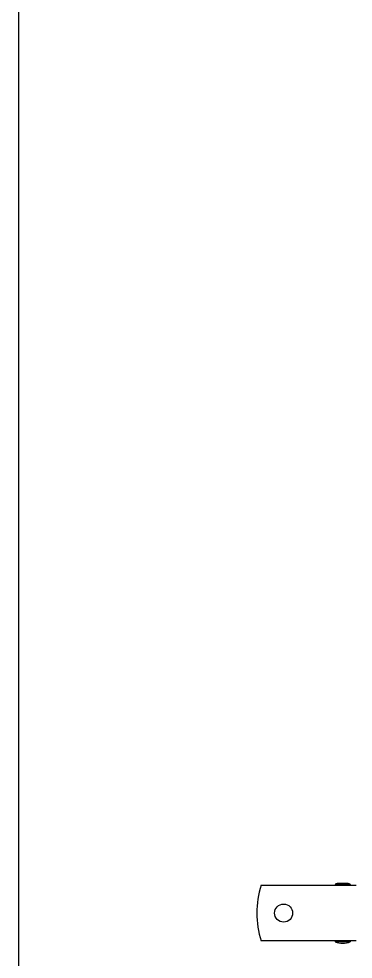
# Model space of a CAD drawing. Extents: x 1680110 to 2699828, y 269661 to 891349.
# Drawn here: x 2389561 to 2390979, y 705836 to 709830 of the extents above; entities that cross this region are included whole.
import ezdxf

# ---------------------------------------------------------------- set-up
doc = ezdxf.new("R2010")
doc.units = 0
doc.header["$LTSCALE"] = 1000
doc.header["$MEASUREMENT"] = 0
doc.layers.add('02___PRT_ALL_AXES', color=7, linetype='Continuous')
doc.layers.add('11122', color=7, linetype='Continuous')

msp = doc.modelspace()

# ---------------------------------------------------------------- linework, layer by layer
at = {"color": 0, "linetype": 'Continuous'}
for p, q in [((2390588.6, 706150.6), (2390991.4, 706150.6)), ((2390902.6, 706154.2), (2390902.6, 706150.6)), ((2390966.4, 706154.2), (2390966.4, 706150.6)), ((2390991.4, 705913.7), (2390588.6, 705913.7)), ((2390902.6, 705913.7), (2390902.6, 705910)), ((2390966.4, 705913.7), (2390966.4, 705910))]:
    msp.add_line(p, q, dxfattribs=at)
msp.add_arc((2390965.1, 706032.1), 394.7, 162.5364, 197.4636, dxfattribs=at)
at = {"layer": '02___PRT_ALL_AXES', "color": 0, "linetype": 'Continuous'}
for p, q in [((2390911.7, 706157.1), (2390902.6, 706154.2)), ((2390966.4, 706154.2), (2390902.6, 706154.2)), ((2390902.6, 706154.2), (2390902.6, 706150.6)), ((2390957.3, 706157.1), (2390911.7, 706157.1)), ((2390957.3, 706157.1), (2390966.4, 706154.2)), ((2390966.4, 706154.2), (2390966.4, 706150.6)), ((2390902.6, 705913.7), (2390902.6, 705910)), ((2390966.4, 705910), (2390902.6, 705910)), ((2390966.4, 705913.7), (2390966.4, 705910))]:
    msp.add_line(p, q, dxfattribs=at)
msp.add_circle((2390683.9, 706032.1), 38.3, dxfattribs=at)
for centre, start, end in [((2390934.5, 706068.9), 104.4775, 110.4873), ((2390934.5, 706068.9), 69.5127, 75.5225), ((2390934.5, 705995.4), 249.5127, 290.4873)]:
    msp.add_arc(centre, 91.1, start, end, dxfattribs=at)
at = {"layer": '11122'}
msp.add_lwpolyline([(2389560.7, 715237.1), (2401936.9, 715237.1), (2401936.9, 703033.7), (2389560.7, 703033.7)], close=True, dxfattribs=at)

doc.saveas('drawing.dxf')
